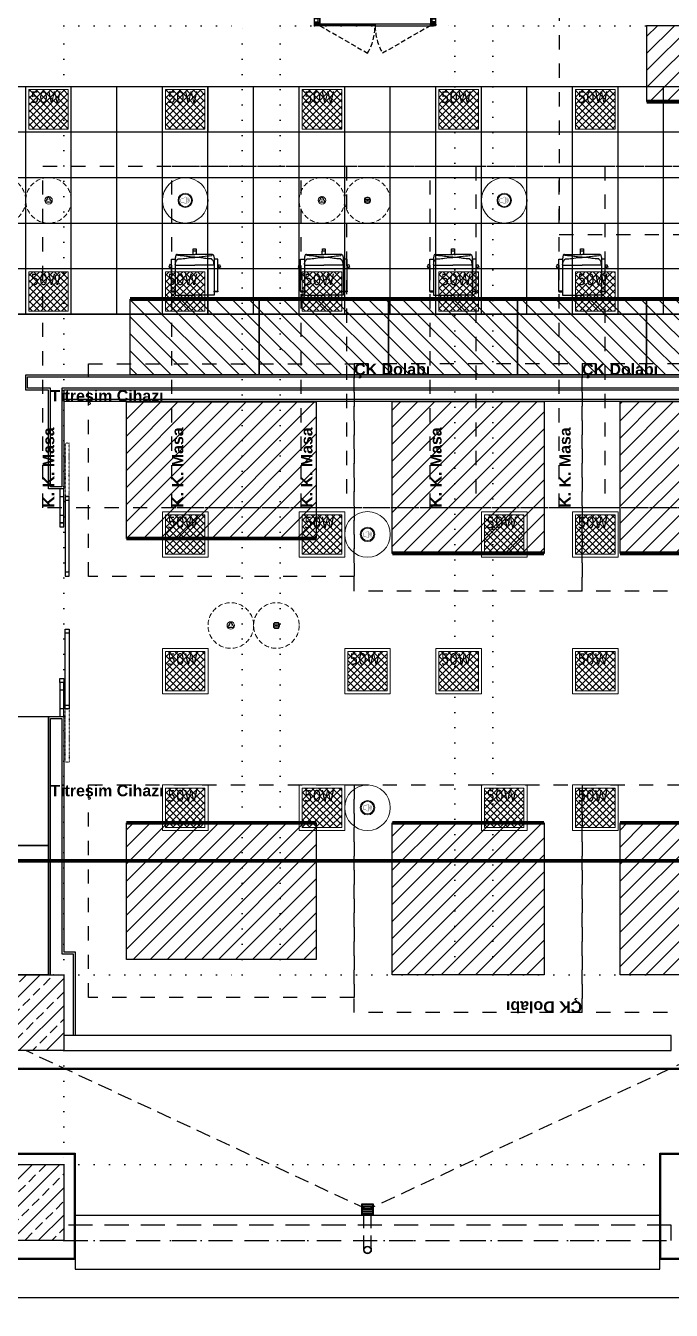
# Model space of a CAD drawing. Header units: centimetres. Extents: x 405564 to 502064, y 46284 to 60634.
# Drawn here: x 452200 to 453050, y 51740 to 53433 of the extents above; entities that cross this region are included whole.
import ezdxf
from ezdxf import colors
from ezdxf.entities.mleader import LeaderData, LeaderLine
from ezdxf.enums import TextEntityAlignment as Align
from ezdxf.math import Vec2, Vec3
from ezdxf.xclip import XClip

# ---------------------------------------------------------------- set-up
doc = ezdxf.new("R2010")
doc.units = ezdxf.units.CM
doc.header["$XCLIPFRAME"] = 0
for name, pattern in [('3+1_3b$0$DASHED', [0.25, 0.125, -0.125]), ('ACAD_ISO07W100', [3, 0, -3]), ('BORDER', [1.75, 0.5, -0.25, 0.5, -0.25, 0, -0.25]), ('DASHDOT', [25.4, 12.7, -6.35, 0, -6.35]), ('DOT', [0.25, 0, -0.25]), ('HIDDEN', [9.525, 6.35, -3.175])]:
    doc.linetypes.add(name, pattern=pattern)
doc.layers.get('0').update_dxf_attribs({"color": 8, "lineweight": 9})
for name, color, linetype, lineweight in [('---___EB_draft00_parselsiniri', 8, 'BORDER', 9), ('0-KRCN-AYDINLATMA-130426', 8, 'Continuous', 9), ('0-KRCN-MİMARİ-220526', 8, 'Continuous', 9), ('OL_Ic', 8, 'Continuous', 9), ('TF_Mobilya', 8, 'Continuous', 9)]:
    doc.layers.add(name, color=color, linetype=linetype, lineweight=lineweight)
for name, color, linetype in [('---___EB_draft03_cihazlar', 8, 'Continuous'), ('0-KRCN-ASMATAVAN-130426', 8, 'Continuous'), ('AS_DOS_TERAS_UST', 8, 'ACAD_ISO07W100'), ('AS_DUV', 8, 'Continuous'), ('AS_DUV_ALCIPAN_YANGINA-SUYA DAYANIMLI', 8, 'Continuous'), ('AS_DUV_CIMENTO ESASLI PANEL CEPHE KAPLAMASI', 8, 'Continuous'), ('AS_DUV_GAZBETON', 8, 'Continuous'), ('AS_DUVK_AHSAP', 8, 'Continuous'), ('AS_GOR_UZAK2', 8, 'Continuous'), ('AS_KAPI_CAM', 8, 'Continuous'), ('AS_KAPI_POZ', 8, 'Continuous'), ('AS_PYZ_BINA', 8, 'Continuous'), ('AS_PYZ_YOL_ARAC', 8, 'Continuous'), ('AS_TA_BETONARME', 5, 'Continuous'), ('AS_TA_HIDDEN', 8, 'HIDDEN'), ('AS_TA_TARAMA', 8, 'Continuous'), ('AS_TEFR_MOB', 8, 'Continuous'), ('AS_TES_SUZGEC', 171, 'Continuous')]:
    doc.layers.add(name, color=color, linetype=linetype)
doc.styles.add('2', font='arial.ttf', dxfattribs={"width": 0.9, "height": 200})
doc.styles.add('Kalin02', font='arialbd.ttf')
doc.styles.add('Normal_ITL', font='swissi.ttf')
doc.styles.add('OLC-50', font='romans.shx', dxfattribs={"width": 0.5, "height": 0.15})
doc.styles.add('OLCU', font='romanstw.shx', dxfattribs={"width": 0.6})
doc.styles.add('TAHOMA', font='tahoma.ttf')

# ---------------------------------------------------------------- blocks, each defined once
blk = doc.blocks.new('ABB 6131-21-24-500')
at = {"layer": '0-KRCN-AYDINLATMA-130426'}
for p, q in [((-4, -1), (-4, 1)), ((3.2, 1), (-3.2, 1)), ((-3.2, -0.8), (-3.2, 0.8)), ((-1, 4), (1, 4)), ((-1, -0.9), (-1, 1)), ((-0.8, 3.2), (0.8, 3.2)), ((1, -0.9), (1, 1)), ((3.2, 0.8), (3.2, -0.8)), ((4, 1), (4, -1)), ((3.2, -0.9), (-3.2, -0.9)), ((1, -4), (-1, -4)), ((0.8, -3.2), (-0.8, -3.2))]:
    blk.add_line(p, q, dxfattribs=at)
at = {"layer": '0-KRCN-AYDINLATMA-130426', "linetype": 'HIDDEN'}
blk.add_circle((0, 0), 30, dxfattribs=at)
at = {"layer": '0-KRCN-AYDINLATMA-130426'}
for centre, radius in [((-0.5, 0), 0.0887), ((0, 0), 0.16), ((0.5, 0), 0.0887)]:
    blk.add_circle(centre, radius, dxfattribs=at)
for centre, radius, start, end in [((-1, 1), 3, 90, 180), ((-0.8, 0.8), 2.4, 90, 180), ((0.8, 0.8), 2.4, 0, 90), ((1, 1), 3, 0, 90), ((-1, -1), 3, 180, 270), ((-0.8, -0.8), 2.4, 180, 270), ((0.8, -0.8), 2.4, 270, 0), ((1, -1), 3, 270, 0)]:
    blk.add_arc(centre, radius, start, end, dxfattribs=at)
blk = doc.blocks.new('ABB 6131-31-24-500')
at = {"layer": '0-KRCN-AYDINLATMA-130426'}
for p, q in [((-4, -1), (-4, 1)), ((3.2, 1), (-3.2, 1)), ((-3.2, -0.8), (-3.2, 0.8)), ((-1, 4), (1, 4)), ((-1, -0.9), (-1, 1)), ((-0.8, 3.2), (0.8, 3.2)), ((1, -0.9), (1, 1)), ((3.2, 0.8), (3.2, -0.8)), ((4, 1), (4, -1)), ((3.2, -0.9), (-3.2, -0.9)), ((1, -4), (-1, -4)), ((0.8, -3.2), (-0.8, -3.2))]:
    blk.add_line(p, q, dxfattribs=at)
at = {"layer": '0-KRCN-AYDINLATMA-130426', "linetype": 'HIDDEN'}
blk.add_circle((0, 0), 30, dxfattribs=at)
at = {"layer": '0-KRCN-AYDINLATMA-130426'}
for centre, radius in [((-0.5, 0), 0.089), ((0, 0), 0.16), ((0.5, 0), 0.089)]:
    blk.add_circle(centre, radius, dxfattribs=at)
for centre, radius, start, end in [((-1, 1), 3.01, 90, 180), ((-0.8, 0.8), 2.41, 90, 180), ((0.8, 0.8), 2.41, 0, 90), ((1, 1), 3.01, 0, 90), ((-1, -1), 3.01, 180, 270), ((-0.8, -0.8), 2.41, 180, 270), ((0.8, -0.8), 2.41, 270, 0), ((1, -1), 3.01, 270, 0)]:
    blk.add_arc(centre, radius, start, end, dxfattribs=at)
blk = doc.blocks.new('AST-OD-KD')
at = {"layer": '0-KRCN-AYDINLATMA-130426'}
for p, q in [((0, 5), (-4.3, -2.5)), ((4.3, -2.5), (0, 5)), ((4.3, -2.5), (-4.3, -2.5))]:
    blk.add_line(p, q, dxfattribs=at)
at = {"layer": '0-KRCN-AYDINLATMA-130426', "linetype": 'HIDDEN'}
blk.add_circle((0, 0), 30, dxfattribs=at)
at = {"layer": '0-KRCN-AYDINLATMA-130426'}
blk.add_circle((0, 0), 5, dxfattribs=at)
at = {"layer": '0-KRCN-AYDINLATMA-130426', "style": '2'}
blk.add_text('D', height=3.36, dxfattribs=at).set_placement((0, 0), align=Align.MIDDLE_CENTER)
blk = doc.blocks.new('ASMA TAVA TİPİ HOPARLÖR')
at = {"layer": '0-KRCN-AYDINLATMA-130426', "const_width": 0.317}
blk.add_lwpolyline([(0.3, -4.4, 0.598176), (1.3, -3.9), (1.3, 3.9, 0.598176), (0.3, 4.4), (-2.7, 2.4, -0.147433), (-3, 2.3), (-5.1, 2.3, 0.414214), (-5.7, 1.7), (-5.7, -1.7, 0.414214), (-5.1, -2.3), (-3, -2.3, -0.147433), (-2.7, -2.4)], format="xyb", close=True, dxfattribs=at)
for points in [[(2.4, 1.3, -0.601398), (2.4, -1.3)], [(2.8, 2.5, -0.658812), (2.8, -2.5)], [(3.2, 3.7, -0.680488), (3.2, -3.7)]]:
    blk.add_lwpolyline(points, format="xyb", dxfattribs=at)
at = {"layer": '0-KRCN-AYDINLATMA-130426'}
blk.add_circle((0, 0), 30, dxfattribs=at)
at = {"layer": '0-KRCN-AYDINLATMA-130426', "ltscale": 0.1}
for radius in [9.5, 8.23]:
    blk.add_circle((0, 0), radius, dxfattribs=at)
blk = doc.blocks.new('50W 60x60 cm  SIVA ALTI LED ARMATÜR')
at = {"layer": '0-KRCN-AYDINLATMA-130426'}
h = blk.add_hatch(dxfattribs=at)
h.set_pattern_fill('ANSI37', color=256, scale=0.2)
h.paths.add_polyline_path([(-2.6, 2.59), (2.6, 2.59), (2.6, -2.61), (-2.6, -2.61)])
for points in [[(-3, 2.99), (3, 2.99), (3, -3.01), (-3, -3.01)], [(-2.6, 2.59), (2.6, 2.59), (2.6, -2.61), (-2.6, -2.61)]]:
    blk.add_lwpolyline(points, close=True, dxfattribs=at)
at = {"layer": '0-KRCN-AYDINLATMA-130426', "insert": (-2.35, 2.34), "char_height": 1.5, "attachment_point": 1, "style": 'TAHOMA'}
blk.add_mtext_dynamic_manual_height_columns('{\\fTahoma|b0|i0|c162|p34;50W}', width=1.5, gutter_width=1.25, heights=[0], dxfattribs=at)
blk = doc.blocks.new('G$C27E741DA')
at = {"layer": '0-KRCN-AYDINLATMA-130426', "xscale": 10, "yscale": 10, "zscale": 10}
for p in [(14165.7, 6188.5), (14345.7, 6188.5), (14525.7, 6188.5), (14705.7, 6188.5), (14885.7, 6188.5), (14165.7, 5948.5), (14345.7, 5948.5), (14525.7, 5948.5), (14705.7, 5948.5), (14885.7, 5948.5), (14345.7, 5628.5), (14525.7, 5628.5), (14765.7, 5628.5), (14885.7, 5628.5), (14345.7, 5448.5), (14585.7, 5448.5), (14705.7, 5448.5), (14885.7, 5448.5), (14345.7, 5268.5), (14525.7, 5268.5), (14765.7, 5268.5), (14885.7, 5268.5)]:
    blk.add_blockref('50W 60x60 cm  SIVA ALTI LED ARMATÜR', p, dxfattribs=at)
at = {"layer": '0-KRCN-AYDINLATMA-130426'}
for name, p in [('ABB 6131-21-24-500', (14105.7, 6068.5)), ('AST-OD-KD', (14165.7, 6068.5)), ('ASMA TAVA TİPİ HOPARLÖR', (14345.7, 6068.5)), ('AST-OD-KD', (14525.6, 6068.5)), ('ABB 6131-21-24-500', (14585.6, 6068.5)), ('ASMA TAVA TİPİ HOPARLÖR', (14765.7, 6068.5)), ('ASMA TAVA TİPİ HOPARLÖR', (14585.7, 5628.5)), ('AST-OD-KD', (14405.7, 5508.5)), ('ABB 6131-31-24-500', (14465.7, 5508.5)), ('ASMA TAVA TİPİ HOPARLÖR', (14585.7, 5268.5))]:
    blk.add_blockref(name, p, dxfattribs=at)
blk = doc.blocks.new('sandalye_')
at = {"layer": 'AS_TEFR_MOB', "linetype": 'ByBlock', "ltscale": 25}
for points in [[(260035.8, -40511.3), (260035.8, -40506.8), (260030.9, -40506.8), (260030.9, -40511.3)], [(260031.5, -40506.8), (260031.5, -40503.8), (260035.3, -40503.8), (260035.3, -40506.8)], [(260002.8, -40525.2), (260000.6, -40524.5), (259999.4, -40528.1), (260002.8, -40529.2)], [(260002.7, -40525.2), (260001.5, -40528.8)], [(260002.8, -40525.4), (260001.7, -40528.8)], [(260007.8, -40524.5), (260007.8, -40564.9), (260033.4, -40564.9)], [(260007.8, -40525.2), (260033.4, -40525.2)], [(260009.7, -40511.3), (260033.4, -40511.3)], [(260057, -40511.3), (260033.4, -40511.3)], [(260058.9, -40524.5), (260058.9, -40564.9), (260033.4, -40564.9)], [(260058.9, -40525.2), (260033.4, -40525.2)], [(260063.9, -40525.2), (260066.1, -40524.5), (260067.3, -40528.1), (260063.9, -40529.2)], [(260063.9, -40525.4), (260065.1, -40528.8)], [(260064.1, -40525.2), (260065.2, -40528.8)], [(260002.8, -40559.4), (260002.8, -40560.4), (260007.8, -40560.4), (260007.8, -40559.4)], [(260063.9, -40559.4), (260063.9, -40560.4), (260059, -40560.4), (260059, -40559.4)]]:
    blk.add_lwpolyline(points, dxfattribs=at)
for points in [[(260007.8, -40559.4), (260002.8, -40559.4), (260002.8, -40517.4), (260007.8, -40517.4)], [(260059, -40559.4), (260063.9, -40559.4), (260063.9, -40517.4), (260059, -40517.4)]]:
    blk.add_lwpolyline(points, close=True, dxfattribs=at)
for points in [[(260033.4, -40514.8, -0.048176), (260031.6, -40514.8, -0.000623), (260029.1, -40514.6, -0.003131), (260022.4, -40513.8, 0.007334), (260011.4, -40512.7, -0.309457), (260010.5, -40511.9, 0.002444), (260010.4, -40511.5, 0.476314), (260010.2, -40511.4, 0.375136), (260009, -40511.6, 0.082453), (260008.7, -40512.2, 0.046929), (260008.2, -40513.8, 0.002381), (260007.9, -40515.3, 0.007794), (260007.8, -40516.4), (260007.8, -40524.5, -0.011445), (260008.4, -40521.5, -0.082784), (260009.2, -40519.5, -0.150147), (260010.3, -40518.5, 0.242317), (260010.4, -40518.4, -0.036292), (260010.5, -40518, -0.114957), (260010.8, -40517.6, -0.16132), (260011.4, -40517.2, -0.020506), (260013.9, -40517, 0.024793), (260022.4, -40516.1, -0.030903), (260033.4, -40515.1, -1.030607)], [(260033.4, -40514.8, 0.048176), (260035.1, -40514.8, 0.000623), (260037.6, -40514.6, 0.003131), (260044.3, -40513.8, -0.007334), (260055.3, -40512.7, 0.309457), (260056.2, -40511.9, -0.002444), (260056.3, -40511.5, -0.476314), (260056.5, -40511.4, -0.375136), (260057.7, -40511.6, -0.082453), (260058, -40512.2, -0.046929), (260058.5, -40513.8, -0.002381), (260058.8, -40515.3, -0.007794), (260058.9, -40516.4), (260058.9, -40524.5, 0.011445), (260058.4, -40521.5, 0.082784), (260057.6, -40519.5, 0.150147), (260056.4, -40518.5, -0.242317), (260056.3, -40518.4, 0.036292), (260056.2, -40518, 0.114957), (260055.9, -40517.6, 0.16132), (260055.3, -40517.2, 0.020506), (260052.8, -40517, -0.024793), (260044.3, -40516.1, 0.030903), (260033.4, -40515.1, 1.030607)]]:
    blk.add_lwpolyline(points, format="xyb", dxfattribs=at)
blk = doc.blocks.new('masa100x170')
at = {"layer": 'AS_TEFR_MOB', "ltscale": 200}
blk.add_lwpolyline([(278205.4, -38504.9), (278375.4, -38504.9), (278375.4, -38604.9), (278205.4, -38604.9), (278205.4, -38504.9)], dxfattribs=at)
at = {"layer": 'AS_TEFR_MOB', "color": 1}
blk.add_blockref('sandalye_', (18257, 2065), dxfattribs=at)
at = {"layer": 'AS_TEFR_MOB', "ltscale": 200, "insert": (278205.4, -38504.9), "char_height": 12, "attachment_point": 1, "style": 'Kalin02'}
blk.add_mtext_dynamic_manual_height_columns('{\\fSwis721 BT|b1|i1|c162|p34;Masa\\P(100x170x70 cm)}', width=590.732, gutter_width=750, heights=[137.1], dxfattribs=at)
blk = doc.blocks.new('ÇKDolabı')
at = {"layer": '---___EB_draft03_cihazlar'}
h = blk.add_hatch(dxfattribs=at)
h.set_pattern_fill('ANSI31', color=1, scale=5)
h.paths.add_polyline_path([(278729.8, -38660), (278929.8, -38660), (278929.8, -38860), (278729.8, -38860)])
at = {"layer": '---___EB_draft03_cihazlar', "color": 1, "linetype": '3+1_3b$0$DASHED', "ltscale": 150}
blk.add_lwpolyline([(278679.8, -38610), (278979.8, -38610), (278979.8, -38910), (278679.8, -38910), (278679.8, -38610)], dxfattribs=at)
at = {"layer": '---___EB_draft03_cihazlar', "color": 1}
blk.add_lwpolyline([(278729.8, -38660), (278929.8, -38660), (278929.8, -38860), (278729.8, -38860), (278729.8, -38660)], dxfattribs=at)
at = {"layer": '---___EB_draft03_cihazlar', "color": 1, "const_width": 5}
blk.add_lwpolyline([(278729.8, -38860), (278929.8, -38860)], dxfattribs=at)
at = {"layer": '---___EB_draft03_cihazlar', "insert": (278679.8, -38610), "char_height": 15, "attachment_point": 1, "style": 'Kalin02'}
blk.add_mtext_dynamic_manual_height_columns('ÇK Dolabı', width=588.214, gutter_width=750, heights=[89.3], dxfattribs=at)
blk = doc.blocks.new('A12-CK')
at = {"layer": '---___EB_draft03_cihazlar'}
h = blk.add_hatch(dxfattribs=at)
h.set_pattern_fill('ANSI31', color=1, scale=5, angle=360)
h.set_pattern_definition([(45, (-269597.338, 34834.57), (-11.22532015, 11.22532015), [])])
h.paths.add_polyline_path([(9132.5, -3845.4), (9382.5, -3845.4), (9382.5, -4025.4), (9132.5, -4025.4)])
h = blk.add_hatch(dxfattribs=at)
h.set_pattern_fill('ANSI31', color=1, scale=5, angle=180)
h.set_pattern_definition([(225, (288112.338, -43259.987), (11.22532015, -11.22532015), [])])
h.paths.add_polyline_path([(9382.5, -4580), (9132.5, -4580), (9132.5, -4400), (9382.5, -4400)])
at = {"layer": '---___EB_draft03_cihazlar', "color": 1, "linetype": '3+1_3b$0$DASHED', "ltscale": 150}
for points in [[(9082.5, -3795.4), (9432.5, -3795.4), (9432.5, -4075.4), (9082.5, -4075.4), (9082.5, -3795.4)], [(9432.5, -4630), (9082.5, -4630), (9082.5, -4350), (9432.5, -4350), (9432.5, -4630)]]:
    blk.add_lwpolyline(points, dxfattribs=at)
at = {"layer": '---___EB_draft03_cihazlar', "color": 1}
for points in [[(9132.5, -3845.4), (9382.5, -3845.4), (9382.5, -4025.4), (9132.5, -4025.4), (9132.5, -3845.4)], [(9382.5, -4580), (9132.5, -4580), (9132.5, -4400), (9382.5, -4400), (9382.5, -4580)]]:
    blk.add_lwpolyline(points, dxfattribs=at)
at = {"layer": '---___EB_draft03_cihazlar', "color": 1, "const_width": 5}
for points in [[(9132.5, -4025.4), (9382.5, -4025.4)], [(9382.5, -4400), (9132.5, -4400)]]:
    blk.add_lwpolyline(points, dxfattribs=at)
at = {"layer": '---___EB_draft03_cihazlar', "color": 1}
for p in [(-269247.3, 34815), (-268947.3, 34815)]:
    blk.add_blockref('ÇKDolabı', p, dxfattribs=at)
at = {"layer": '---___EB_draft03_cihazlar', "color": 1, "rotation": 180}
for p in [(288412.3, -43260), (288712.3, -43260)]:
    blk.add_blockref('ÇKDolabı', p, dxfattribs=at)
at = {"layer": 'TF_Mobilya', "color": 1, "rotation": 90}
for p in [(-29574.9, -282635.4), (-29574.9, -282805.4)]:
    blk.add_blockref('masa100x170', p, dxfattribs=at)
at = {"layer": '---___EB_draft03_cihazlar', "char_height": 15, "attachment_point": 1, "style": 'Kalin02'}
for insert in [(9032.5, -3830), (9032.5, -4350)]:
    blk.add_mtext_dynamic_manual_height_columns('Titreşim Cihazı', width=588.214, gutter_width=750, heights=[89.3], dxfattribs=dict(at, insert=insert))
blk = doc.blocks.new('K.K. Masa')
at = {"layer": '---___EB_draft03_cihazlar'}
h = blk.add_hatch(dxfattribs=at)
h.set_pattern_fill('ANSI31', color=1, scale=5)
h.paths.add_polyline_path([(275177.7, -40678.3), (275277.7, -40678.3), (275277.7, -40848.3), (275177.7, -40848.3)])
at = {"layer": '---___EB_draft03_cihazlar', "color": 1, "linetype": '3+1_3b$0$DASHED', "ltscale": 150}
blk.add_lwpolyline([(275002.7, -40563.3), (275452.7, -40563.3), (275452.7, -40963.3), (275002.7, -40963.3), (275002.7, -40563.3)], dxfattribs=at)
at = {"layer": '---___EB_draft03_cihazlar', "color": 1, "const_width": 5}
blk.add_lwpolyline([(275277.7, -40848.3), (275277.7, -40678.3)], dxfattribs=at)
at = {"layer": '---___EB_draft03_cihazlar', "color": 1}
blk.add_lwpolyline([(275177.7, -40678.3), (275277.7, -40678.3), (275277.7, -40848.3), (275177.7, -40848.3), (275177.7, -40678.3)], dxfattribs=at)
at = {"layer": 'AS_TEFR_MOB', "color": 1, "rotation": 270}
blk.add_blockref('sandalye_', (315847.6, 219270.1), dxfattribs=at)
at = {"layer": '---___EB_draft03_cihazlar', "insert": (275002.7, -40563.3), "char_height": 15, "attachment_point": 1, "style": 'Kalin02'}
blk.add_mtext_dynamic_manual_height_columns('K. K. Masa', width=588.214, gutter_width=750, heights=[89.3], dxfattribs=at)
blk = doc.blocks.new('A11-KK')
at = {"layer": '---___EB_draft03_cihazlar', "color": 1, "xscale": -1.000000000000001, "rotation": 90}
blk.add_blockref('K.K. Masa', (-30860.8, 271827.7), dxfattribs=at)
at = {"layer": '---___EB_draft03_cihazlar', "color": 1, "rotation": 90}
for p in [(-31540.8, -278987.7), (-31370.8, -278987.7), (-31200.8, -278987.7), (-31030.8, -278987.7), (-30860.8, -278987.7)]:
    blk.add_blockref('K.K. Masa', p, dxfattribs=at)
blk = doc.blocks.new('OPK-site-surrounding-R01')
at = {"layer": '---___EB_draft00_parselsiniri', "linetype": 'DASHDOT', "ltscale": 5, "const_width": 5, "flags": 128}
blk.add_lwpolyline([(-303.7, 52.5), (22545.3, 391.1), (23723.4, -711), (24047.6, -4450), (-299.9, -4450)], close=True, dxfattribs=at)
at = {"layer": 'AS_PYZ_YOL_ARAC'}
blk.add_lwpolyline([(22800, -3450), (22800, 430.1, 0.418558), (21785.2, 1430), (18554.6, 1382.1, 0.087007), (17706.4, 1220.4), (16627.8, 812, -0.090739), (15742.5, 650), (12082.5, 650, -0.076048), (11335, 764.3), (10161.2, 1132.1, 0.079773), (9376.7, 1246.2), (245.2, 1110.9, 0.409882), (-740, 111), (-740, -5306.6, 0.532608), (-326.8, -5584.4), (765.6, -5139.5, -0.096996), (1350.2, -5025), (22550, -5025, 0.414214), (22800, -4775), (22800, -3450)], format="xyb", dxfattribs=at)
blk = doc.blocks.new('catı suzgec tip')
for p, q in [((-6.5, 6.5), (6.5, 6.5)), ((-6.5, -6.5), (-6.5, 6.5)), ((-6.5, 4), (6.5, 4)), ((-6.5, 2), (6.5, 2)), ((-6.5, 0), (6.5, 0)), ((6.5, 6.5), (6.5, -6.5)), ((-6.5, -2), (6.5, -2)), ((-6.5, -4), (6.5, -4)), ((6.5, -6.5), (-6.5, -6.5))]:
    blk.add_line(p, q)
blk.add_lwpolyline([(-7.5, 7.5), (7.5, 7.5), (7.5, -7.5), (-7.5, -7.5)], close=True)
blk = doc.blocks.new('catı yagmur inis tip')
at = {"linetype": 'ByBlock'}
for radius in [5, 4.5]:
    blk.add_circle((0, 0), radius, dxfattribs=at)
blk = doc.blocks.new('*U425')
at = {"color": 0}
for p, q in [((35, 0), (10, 0)), ((290, 0), (265, 0)), ((10, -5), (35, -5)), ((265, -5), (290, -5))]:
    blk.add_line(p, q, dxfattribs=at)
for points in [[(0, 0), (0, -5), (10, -5), (10, 0)], [(35, 0), (35, -5), (45, -5), (45, 0)], [(255, 0), (255, -5), (265, -5), (265, 0)], [(290, 0), (290, -5), (300, -5), (300, 0)]]:
    blk.add_lwpolyline(points, close=True, dxfattribs=at)
at = {"style": 'OLCU', "width": 0.45, "flags": 1}
for tag, p in [('C-ICI-CNO', (15, -80)), ('C-DIVISYON1', (15, -105)), ('C-BOSLUK', (15, -130)), ('C-DIVISYON2', (15, -155))]:
    blk.add_attdef(tag, text='', height=20, dxfattribs=at).set_placement(p, align=Align.MIDDLE_LEFT)
at = {"color": 0, "style": 'OLCU', "width": 0.5, "flags": 1}
for tag, p in [('C-REZ1', (15, -215)), ('C-REZ2', (15, -240))]:
    blk.add_attdef(tag, text='', height=17.5, dxfattribs=at).set_placement(p, align=Align.MIDDLE_LEFT)
at = {"layer": 'AS_KAPI_POZ', "style": 'OLC-50', "width": 0.5}
blk.add_attdef('C-NO', text='', height=8, rotation=90, dxfattribs=at).set_placement((10, 5), align=Align.TOP_LEFT)
at = {"layer": 'AS_KAPI_POZ', "style": 'OLCU', "width": 0.45}
for tag, p in [('POZ+GEN-C', (50, 15)), ('YUK-C', (50, -20))]:
    blk.add_attdef(tag, text='', height=20, dxfattribs=at).set_placement(p, align=Align.MIDDLE_CENTER)
blk = doc.blocks.new('*U410')
for p, q in [((65, 7), (-30, 7)), ((-30, 2), (65, 2)), ((145, 7), (240, 7)), ((240, 2), (145, 2))]:
    blk.add_line(p, q)
at = {"linetype": 'DOT'}
for points in [[(-35, 7), (-105, 7), (-105, 2), (-35, 2)], [(245, 7), (315, 7), (315, 2), (245, 2)]]:
    blk.add_lwpolyline(points, close=True, dxfattribs=at)
for points in [[(-30, 7), (-35, 7), (-35, 2), (-30, 2)], [(5, 0), (0, 0), (0, -5), (5, -5)], [(70, 7), (65, 7), (65, 2), (70, 2)], [(140, 7), (145, 7), (145, 2), (140, 2)], [(205, 0), (210, 0), (210, -5), (205, -5)], [(240, 7), (245, 7), (245, 2), (240, 2)]]:
    blk.add_lwpolyline(points, close=True)
at = {"color": 3, "style": 'OLCU', "width": 0.5, "flags": 1}
for tag, p in [('K-DIVISYON', (-80, -85)), ('K-PBAR', (105, -85)), ('K-KAPITIP', (-80, -335))]:
    blk.add_attdef(tag, p, '', height=17.5, dxfattribs=at)
at = {"color": 5, "true_color": 0x0505ff, "style": 'OLCU', "width": 0.5, "flags": 1}
for tag, p in [('K-NEREDEN-NO', (-80, -110)), ('K-NEREYE-NO', (-80, -185)), ('K-DUVARTIP', (-80, -285)), ('K-ACILISYON', (-80, -310))]:
    blk.add_attdef(tag, p, '', height=17.5, dxfattribs=at)
at = {"color": 1, "true_color": 0xfa0000, "style": 'OLCU', "width": 0.5, "flags": 1}
for tag, p in [('K-IZLENEBILIRLIK', (105, -110)), ('K-TEKMELIK', (105, -135)), ('K-KONTROLTIPNEREDEN', (-80, -160)), ('K-BAND', (105, -160)), ('K-MENFEZ', (105, -210)), ('K-KONTROLTIPNEREYE', (-80, -235)), ('K-PENCERE', (105, -235)), ('K-KILITTIP', (-80, -260)), ('K-NOT-AS-MIMARI1', (105, -285)), ('K-NOT-ELEKTRIK', (105, -335)), ('K-NOT-YANGIN', (105, -360)), ('K-ACMAKAPAMASISTEMI', (-80, -385)), ('K-NOT-ISLETME', (105, -385)), ('K-YANGIN', (-80, -435))]:
    blk.add_attdef(tag, p, '', height=17.5, dxfattribs=at)
at = {"color": 220, "true_color": 0xf113d4, "style": 'OLCU', "width": 0.5, "flags": 1}
for tag, p in [('K-NEREDEN-AD', (-80, -135)), ('K-NEREYE-AD', (-80, -210))]:
    blk.add_attdef(tag, p, '', height=17.5, dxfattribs=at)
at = {"color": 0, "style": 'OLCU', "width": 0.5, "flags": 1}
for tag, p in [('K-TAMACILIRLIK', (105, -185)), ('K-NOT-AS-MIMARI2', (105, -310)), ('K-KASATIP', (-80, -360)), ('K-KURSUN', (-80, -410))]:
    blk.add_attdef(tag, p, '', height=17.5, dxfattribs=at)
at = {"color": 252, "style": 'OLCU', "width": 0.5, "flags": 1}
for tag, p in [('K-REZ1', (105, -435)), ('K-REZ2', (105, -460)), ('K-REZ3', (105, -485)), ('K-REZ4', (105, -510)), ('K-REZ5', (105, -535))]:
    blk.add_attdef(tag, p, '', height=17.5, dxfattribs=at)
at = {"layer": 'AS_KAPI_POZ', "style": 'OLCU', "width": 0.5}
blk.add_attdef('K-NO', text='', height=8, rotation=90, dxfattribs=at).set_placement((0, 11), align=Align.TOP_LEFT)
at = {"layer": 'AS_KAPI_POZ', "style": 'OLCU', "width": 0.45}
for tag, p in [('POZ+GEN', (105, 22)), ('YUK', (105, -18))]:
    blk.add_attdef(tag, text='', height=20, dxfattribs=at).set_placement(p, align=Align.MIDDLE_CENTER)
at = {"layer": 'AS_KAPI_POZ', "color": 251, "style": 'OLCU', "width": 0.45, "flags": 1}
blk.add_attdef('K-DUVAR(CM)', text='', height=6, dxfattribs=at).set_placement((-5, -7.5), align=Align.MIDDLE_RIGHT)
blk = doc.blocks.new('AHSAP KAPAK 160X240')
at = {"linetype": 'HIDDEN'}
for points in [[(501947.8, 77246.3), (502010.7, 77282.6, -0.131652), (502020.4, 77246.3)], [(502093.3, 77246.3), (502030.4, 77282.6, 0.131652), (502020.7, 77246.3)]]:
    blk.add_lwpolyline(points, format="xyb", dxfattribs=at)
for points in [[(501945, 77246.3), (501945, 77245.8), (501945.5, 77245.8), (501945.5, 77244.3), (501940.5, 77244.3), (501940.5, 77245.8), (501941, 77245.8), (501941, 77246.3)], [(501945.5, 77234.3), (501947.5, 77234.3), (501947.5, 77246.3), (501945.5, 77246.3)], [(501947.8, 77244.3), (502020.4, 77244.3), (502020.4, 77246.3), (501947.8, 77246.3)], [(502093.3, 77244.3), (502020.7, 77244.3), (502020.7, 77246.3), (502093.3, 77246.3)], [(502095.5, 77234.3), (502093.5, 77234.3), (502093.5, 77246.3), (502095.5, 77246.3)], [(502100, 77246.3), (502100, 77245.8), (502100.5, 77245.8), (502100.5, 77244.3), (502095.5, 77244.3), (502095.5, 77245.8), (502096, 77245.8), (502096, 77246.3)], [(501940.5, 77241.3), (501945.5, 77241.3), (501945.5, 77244.3), (501940.5, 77244.3)], [(501940.5, 77234.3), (501945.5, 77234.3), (501945.5, 77237.3), (501940.5, 77237.3)], [(501947.5, 77234.3), (501947.5, 77244.3), (502093.5, 77244.3), (502093.5, 77234.3)], [(502100.5, 77241.3), (502095.5, 77241.3), (502095.5, 77244.3), (502100.5, 77244.3)], [(502100.5, 77234.3), (502095.5, 77234.3), (502095.5, 77237.3), (502100.5, 77237.3)]]:
    blk.add_lwpolyline(points, close=True)
for points in [[(501940.5, 77246.3), (501940.5, 77226.3)], [(502100.5, 77246.3), (502100.5, 77226.3)], [(501940.5, 77241.3), (501945.5, 77244.3)], [(501945.5, 77241.3), (501940.5, 77244.3)], [(501940.5, 77234.3), (501945.5, 77237.3)], [(501945.5, 77234.3), (501940.5, 77237.3)], [(502100.5, 77241.3), (502095.5, 77244.3)], [(502095.5, 77241.3), (502100.5, 77244.3)], [(502100.5, 77234.3), (502095.5, 77237.3)], [(502095.5, 77234.3), (502100.5, 77237.3)]]:
    blk.add_lwpolyline(points)
blk.add_point((502100.5, 77246.3))
at = {"color": 3, "style": 'OLCU', "width": 0.5, "flags": 1}
for tag, p in [('K-DIVISYON', (501806.9, 77157.1)), ('K-PBAR', (501991.9, 77157.1)), ('K-KAPITIP', (501806.9, 76907.1))]:
    blk.add_attdef(tag, p, '', height=17.5, dxfattribs=at)
at = {"color": 5, "true_color": 0x0505ff, "style": 'OLCU', "width": 0.5, "flags": 1}
for tag, p in [('K-NEREDEN-NO', (501806.9, 77132.1)), ('K-NEREYE-NO', (501806.9, 77057.1)), ('K-DUVARTIP', (501806.9, 76957.1)), ('K-ACILISYON', (501806.9, 76932.1))]:
    blk.add_attdef(tag, p, '', height=17.5, dxfattribs=at)
at = {"color": 1, "true_color": 0xfa0000, "style": 'OLCU', "width": 0.5, "flags": 1}
for tag, p in [('K-IZLENEBILIRLIK', (501991.9, 77132.1)), ('K-TEKMELIK', (501991.9, 77107.1)), ('K-KONTROLTIPNEREDEN', (501806.9, 77082.1)), ('K-BAND', (501991.9, 77082.1)), ('K-MENFEZ', (501991.9, 77032.1)), ('K-KONTROLTIPNEREYE', (501806.9, 77007.1)), ('K-PENCERE', (501991.9, 77007.1)), ('K-KILITTIP', (501806.9, 76982.1)), ('K-NOT-AS-MIMARI1', (501991.9, 76957.1)), ('K-NOT-ELEKTRIK', (501991.9, 76907.1)), ('K-NOT-YANGIN', (501991.9, 76882.1)), ('K-ACMAKAPAMASISTEMI', (501806.9, 76857.1)), ('K-NOT-ISLETME', (501991.9, 76857.1)), ('K-YANGIN', (501806.9, 76807.1))]:
    blk.add_attdef(tag, p, '', height=17.5, dxfattribs=at)
at = {"color": 220, "true_color": 0xf113d4, "style": 'OLCU', "width": 0.5, "flags": 1}
for tag, p in [('K-NEREDEN-AD', (501806.9, 77107.1)), ('K-NEREYE-AD', (501806.9, 77032.1))]:
    blk.add_attdef(tag, p, '', height=17.5, dxfattribs=at)
at = {"color": 0, "style": 'OLCU', "width": 0.5, "flags": 1}
for tag, p in [('K-TAMACILIRLIK', (501991.9, 77057.1)), ('K-NOT-AS-MIMARI2', (501991.9, 76932.1)), ('K-KASATIP', (501806.9, 76882.1)), ('K-KURSUN', (501806.9, 76832.1))]:
    blk.add_attdef(tag, p, '', height=17.5, dxfattribs=at)
at = {"color": 252, "style": 'OLCU', "width": 0.5, "flags": 1}
for tag, p in [('K-REZ1', (501991.9, 76807.1)), ('K-REZ2', (501991.9, 76782.1)), ('K-REZ3', (501991.9, 76757.1)), ('K-REZ4', (501991.9, 76732.1)), ('K-REZ5', (501991.9, 76707.1))]:
    blk.add_attdef(tag, p, '', height=17.5, dxfattribs=at)
at = {"layer": 'AS_KAPI_POZ', "style": 'OLCU', "width": 0.5}
blk.add_attdef('K-NO', text='', height=8, rotation=90, dxfattribs=at).set_placement((501947.8, 77248.2), align=Align.TOP_LEFT)
at = {"layer": 'AS_KAPI_POZ', "style": 'OLCU', "width": 0.45}
for tag, p in [('POZ+GEN', (502060.7, 77259.8)), ('YUK', (502060.7, 77221.8))]:
    blk.add_attdef(tag, text='', height=20, dxfattribs=at).set_placement(p, align=Align.MIDDLE_CENTER)
at = {"layer": 'AS_KAPI_POZ', "color": 251, "style": 'OLCU', "width": 0.45}
blk.add_attdef('K-DUVAR(CM)', text='', height=6, dxfattribs=at).set_placement((501938.2, 77242.1), align=Align.MIDDLE_RIGHT)
blk = doc.blocks.new('A$Ca63a641c')
at = {"layer": 'AS_PYZ_BINA'}
ml = blk.add_multileader_mtext('Standard', dxfattribs=at)
ml.set_content('EST boyalı panel çit ve panel çit kapı (AS 51.101)', color=256, style='Normal_ITL')
ml.set_leader_properties()
ml.build(insert=Vec2(0, 0))
ml.multileader.update_dxf_attribs({"dogleg_length": 0.379, "arrow_head_size": 17, "scale": 75})
ctx = ml.context
ctx.base_point, ctx.scale, ctx.char_height, ctx.arrow_head_size, ctx.landing_gap_size, ctx.plane_origin = Vec3(140.5, 464.3), 75, 20, 17, 14.2, Vec3(92.5, 620.1)
notes = []
notes.append((ctx, [(0, (1, 1, 0), (112.1, 464.3), (1, 0), 28.4, [(0, [(68.5, 410)], 0, [])])]))
ctx.mtext.insert, ctx.mtext.width, ctx.mtext.flow_direction = Vec3(154.7, 477.5), 604.563, 5
for ctx, leaders in notes:
    for number, flags, end, landing, length, lines in leaders:
        leader = LeaderData()
        leader.index, (leader.has_last_leader_line, leader.has_dogleg_vector, leader.attachment_direction) = number, flags
        leader.last_leader_point, leader.dogleg_vector, leader.dogleg_length = Vec3(end), Vec3(landing), length
        for number, points, colour, breaks in lines:
            line = LeaderLine()
            line.index, line.vertices, line.color, line.breaks = number, Vec3.list(points), colors.encode_raw_color(colour), breaks
            leader.lines.append(line)
        ctx.leaders.append(leader)
blk = doc.blocks.new('A$C85dec720')
at = {"layer": 'OL_Ic'}
blk.add_blockref('A$Ca63a641c', (5315.08, 5344.25, 28.4), dxfattribs=at)
blk = doc.blocks.new('A$C6A10300A')
at = {"layer": 'AS_TA_TARAMA'}
h = blk.add_hatch(dxfattribs=at)
h.set_pattern_fill('ANSI33', color=256, scale=4, angle=180)
h.set_pattern_definition([(225, (17560.68, -7819.299), (17.96051, -17.96051), []), (225, (17542.72, -7819.299), (17.96051, -17.96051), [12.7, -6.35])])
h.paths.add_polyline_path([(14085.68, -8451.45), (14185.68, -8451.45), (14185.68, -8551.45), (14085.68, -8551.45)], flags=17)
h = blk.add_hatch(dxfattribs=at)
h.set_pattern_fill('ANSI33', color=256, scale=4, angle=180)
h.set_pattern_definition([(225, (14313.18, -8756.454), (17.9605, -17.9605), []), (225, (14295.22, -8756.454), (17.9605, -17.9605), [12.7, -6.35])])
h.paths.add_polyline_path([(14085.68, -8701.45), (14185.68, -8701.45), (14185.68, -8801.45), (14085.68, -8801.45)])
at = {"layer": 'AS_DOS_TERAS_UST', "linetype": 'DOT', "ltscale": 80}
for p, q in [((14185.68, -7201.45), (14420.68, -7201.45)), ((14185.68, -8451.45), (14185.68, -7201.45)), ((14420.68, -8451.45), (14420.68, -7201.45)), ((14470.68, -8451.45), (14470.68, -7201.45)), ((14470.68, -7201.45), (14700.68, -7201.45)), ((14700.68, -7201.45), (14700.68, -8451.45)), ((14750.68, -7201.45), (14985.68, -7201.45)), ((14750.68, -7201.45), (14750.68, -8451.45)), ((14185.68, -8451.45), (14420.68, -8451.45)), ((14470.68, -8451.45), (14700.68, -8451.45)), ((14750.68, -8451.45), (14985.68, -8451.45)), ((14185.68, -8551.45), (14985.68, -8551.45)), ((14185.68, -8551.45), (14185.68, -8701.45)), ((14185.68, -8701.45), (14985.68, -8701.45)), ((14185.68, -8801.45), (14985.68, -8801.45))]:
    blk.add_line(p, q, dxfattribs=at)
at = {"layer": 'AS_DUV_ALCIPAN_YANGINA-SUYA DAYANIMLI'}
for p, q in [((15468.18, -7693.95), (14185.68, -7693.95)), ((15468.18, -7696.45), (14185.68, -7696.45))]:
    blk.add_line(p, q, dxfattribs=at)
for points in [[(15468.18, -8531.45), (15468.18, -7681.45), (15468.18, -7681.45), (14185.68, -7681.45), (14185.68, -7811.45), (14165.68, -7811.45), (14165.68, -7681.45), (14135.68, -7681.45), (14135.68, -7661.45), (15468.18, -7661.45), (15468.18, -7201.45), (15085.68, -7201.45)], [(15470.68, -8531.45), (15470.68, -7678.95), (14183.18, -7678.95), (14183.18, -7808.95), (14168.18, -7808.95), (14168.18, -7678.95), (14138.18, -7678.95), (14138.18, -7663.95), (15470.68, -7663.95), (15470.68, -7198.95), (15085.68, -7198.95)], [(14165.68, -8451.45), (14165.68, -8111.45), (14185.68, -8111.45), (14185.68, -8421.45), (14200.68, -8421.45), (14200.68, -8531.45)], [(14168.18, -8451.45), (14168.18, -8113.95), (14183.18, -8113.95), (14183.18, -8423.95), (14198.18, -8423.95), (14198.18, -8531.45)]]:
    blk.add_lwpolyline(points, dxfattribs=at)
at = {"layer": 'AS_DUV_CIMENTO ESASLI PANEL CEPHE KAPLAMASI'}
for points in [[(24110.68, -7608.45), (24110.68, -8826.45), (19460.68, -8826.45), (19460.68, -8576.45), (14085.68, -8576.45, -0.4142136), (13660.68, -8151.45), (13660.68, -7608.45)], [(24109.43, -7608.45), (24109.43, -8825.2), (19461.93, -8825.2), (19461.93, -8575.2), (14085.68, -8575.2, -0.4142136), (13661.93, -8151.45), (13661.93, -7608.45)]]:
    blk.add_lwpolyline(points, format="xyb", dxfattribs=at)
for points in [[(14070.68, -8686.45), (14200.68, -8686.45), (14200.68, -8826.45), (14070.68, -8826.45)], [(14071.93, -8687.7), (14199.43, -8687.7), (14199.43, -8825.2), (14071.93, -8825.2)], [(14970.68, -8686.45), (15100.68, -8686.45), (15100.68, -8826.45), (14970.68, -8826.45)], [(14971.93, -8687.7), (15099.43, -8687.7), (15099.43, -8825.2), (14971.93, -8825.2)]]:
    blk.add_lwpolyline(points, close=True, dxfattribs=at)
at = {"layer": 'AS_DUV_GAZBETON'}
blk.add_lwpolyline([(14985.68, -8531.45), (14185.68, -8531.45), (14185.68, -8551.45), (14985.68, -8551.45)], close=True, dxfattribs=at)
at = {"layer": 'AS_GOR_UZAK2'}
blk.add_lwpolyline([(14970.68, -8768.45), (14200.68, -8768.45), (14200.68, -8839.45), (14970.68, -8839.45)], close=True, dxfattribs=at)
at = {"layer": 'AS_TA_BETONARME'}
for points in [[(14085.68, -8451.45), (14185.68, -8451.45), (14185.68, -8551.45), (14085.68, -8551.45)], [(14085.68, -8701.45), (14185.68, -8701.45), (14185.68, -8801.45), (14085.68, -8801.45)]]:
    blk.add_lwpolyline(points, close=True, dxfattribs=at)
at = {"layer": 'AS_TA_HIDDEN', "ltscale": 5}
blk.add_lwpolyline([(14185.68, -8801.45), (14985.68, -8801.45), (14985.68, -8781.45), (14185.68, -8781.45)], close=True, dxfattribs=at)
at = {"layer": 'AS_TES_SUZGEC', "linetype": 'HIDDEN', "ltscale": 3}
for points in [[(15035.68, -8551.45), (14585.68, -8760.95), (14135.68, -8551.45)], [(14580.68, -8813.95), (14580.68, -8760.95)], [(14590.68, -8813.95), (14590.68, -8760.95)]]:
    blk.add_lwpolyline(points, dxfattribs=at)
for name in ['A11-KK', 'A12-CK']:
    blk.add_blockref(name, (5135.68, -3851.45))
at = {"layer": 'AS_DUV'}
ref = blk.add_blockref('A$C85dec720', (28900.96, -17748.98), dxfattribs=dict(at, rotation=105.0255580063709))
XClip(ref).set_block_clipping_path([(6220.3367769278, 6783.7313721173), (4126.4071464743, -1017.0000000052), (7354.8298234051, -1883.5969356479), (9448.7594538586, 5917.1344364745)])
at = {"layer": 'AS_DUVK_AHSAP', "rotation": 180}
blk.add_blockref('AHSAP KAPAK 160X240', (516616.22, 70044.87), dxfattribs=at)
at = {"layer": 'AS_KAPI_CAM', "xscale": -1, "rotation": 270}
blk.add_blockref('*U410', (14185.68, -8066.45), dxfattribs=at)
at = {"layer": 'AS_KAPI_CAM', "rotation": 90}
blk.add_blockref('*U425', (14180.68, -8111.45), dxfattribs=at)
at = {"layer": 'AS_TES_SUZGEC'}
for name, p in [('catı suzgec tip', (14585.68, -8760.95)), ('catı yagmur inis tip', (14585.68, -8813.95))]:
    blk.add_blockref(name, p, dxfattribs=at)
ref = blk.add_blockref('OPK-site-surrounding-R01', (5135.68, -3851.45))
XClip(ref).set_block_clipping_path([(-5135.679684336, -9648.5463532069), (26364.320315664, 3851.4536467931)])

msp = doc.modelspace()

# ---------------------------------------------------------------- linework, layer by layer
at = {"layer": '0-KRCN-ASMATAVAN-130426'}
for p, q in [((451959.7, 53352.6), (453399.7, 53352.6)), ((451959.7, 53352.6), (453399.7, 53352.6)), ((452199.7, 53052.6), (452199.7, 53352.6)), ((452259.7, 53052.6), (452259.7, 53352.6)), ((452319.7, 53052.6), (452319.7, 53352.6)), ((452379.7, 53052.6), (452379.7, 53352.6)), ((452439.7, 53052.6), (452439.7, 53352.6)), ((452439.7, 53052.6), (452439.7, 53352.6)), ((452499.7, 53052.6), (452499.7, 53352.6)), ((452559.7, 53052.6), (452559.7, 53352.6)), ((452619.7, 53052.6), (452619.7, 53352.6)), ((452679.7, 53052.6), (452679.7, 53352.6)), ((452739.7, 53052.6), (452739.7, 53352.6)), ((452799.7, 53052.6), (452799.7, 53352.6)), ((452859.7, 53052.6), (452859.7, 53352.6)), ((452919.7, 53052.6), (452919.7, 53352.6)), ((452979.7, 53052.6), (452979.7, 53352.6)), ((453039.7, 53052.6), (453039.7, 53352.6)), ((451959.7, 53292.6), (453399.7, 53292.6)), ((451959.7, 53232.6), (453399.7, 53232.6)), ((451959.7, 53172.6), (453399.7, 53172.6)), ((451959.7, 53112.6), (453399.7, 53112.6)), ((453399.7, 53052.6), (451959.7, 53052.6)), ((451959.7, 53052.6), (453399.7, 53052.6))]:
    msp.add_line(p, q, dxfattribs=at)

# ---------------------------------------------------------------- block references
at = {"layer": '0-KRCN-AYDINLATMA-130426'}
msp.add_blockref('G$C27E741DA', (438064.1, 47134), dxfattribs=at)

# ---------------------------------------------------------------- next in the draw order: block references
at = {"layer": '0-KRCN-MİMARİ-220526'}
msp.add_blockref('A$C6A10300A', (438064.1, 60634), dxfattribs=at)

doc.saveas('drawing.dxf')
